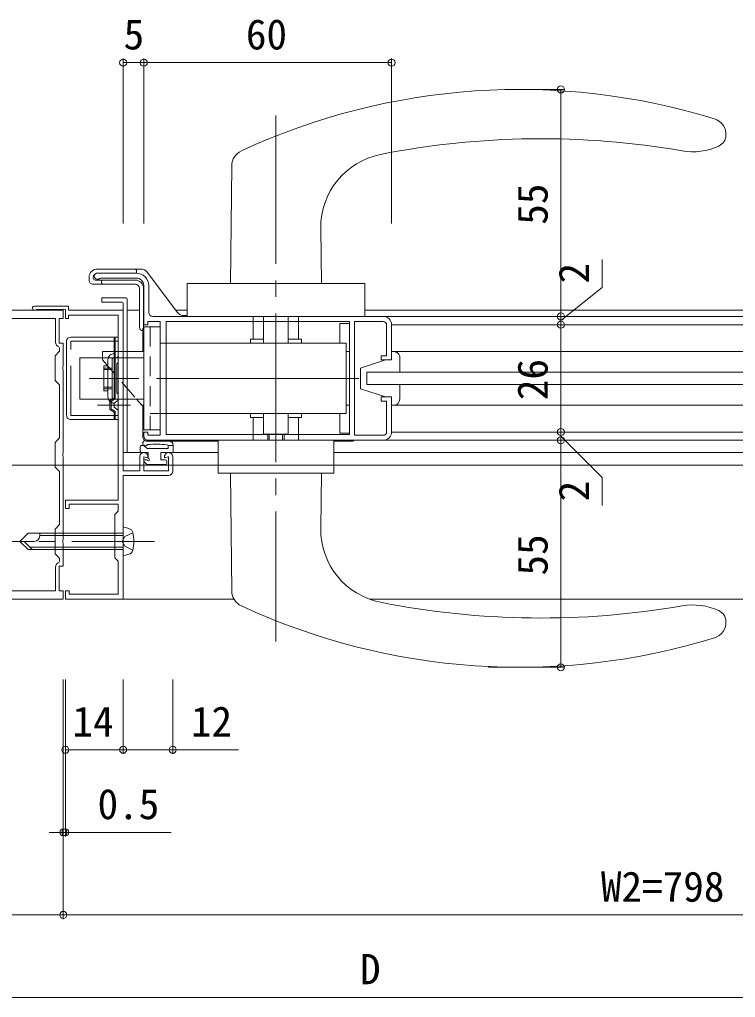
# Model space of a CAD drawing. Units: millimetres, scale not verified. Extents: x -1682 to -296, y -1188 to 1056.
# Drawn here: x -1109.3 to -936, y 261.9 to 498.9 of the extents above; entities that cross this region are included whole.
import ezdxf
from ezdxf.enums import TextEntityAlignment as Align

# ---------------------------------------------------------------- set-up
doc = ezdxf.new("R2010")
doc.units = ezdxf.units.MM
doc.header["$LTSCALE"] = 4
for name, pattern in [('CHAIN1', [8, 5, -1, 1, -1]), ('CHAIN2', [12, 9, -1, 1, -1]), ('DASHED1', [1.8, 1.2, -0.6]), ('DASHED3', [4, 3, -1]), ('DOUBLE_CHAIN2', [12.8, 9, -1, 0.6, -0.6, 0.6, -1])]:
    doc.linetypes.add(name, pattern=pattern)
for name, color, linetype, lineweight in [('0-3_YKK_11', 7, 'Continuous', 9), ('0-4_YKK_12', 2, 'Continuous', 9), ('0-5_YKK_13', 4, 'Continuous', 9), ('0-6_YKK_D', 6, 'Continuous', 9)]:
    doc.layers.add(name, color=color, linetype=linetype, lineweight=lineweight)
doc.styles.add('ＭＳ ゴシック', font='')
doc.styles.get('ＭＳ ゴシック').set_extended_font_data('MS Gothic')

msp = doc.modelspace()

# ---------------------------------------------------------------- linework, layer by layer
at = {"layer": '0-3_YKK_11'}
for p, q in [((-1090.489, 437.447), (-1081.039, 437.447)), ((-1089.754, 436.247), (-1089.964, 436.162)), ((-1081.039, 436.247), (-1089.754, 436.247)), ((-1079.239, 424.947), (-1079.239, 434.447)), ((-1078.039, 434.447), (-1078.039, 427.947)), ((-1105.739, 429.447), (-1097.439, 429.447)), ((-1097.439, 429.447), (-1097.439, 428.447)), ((-1136.239, 428.448), (-1098.739, 428.447)), ((-1105.21, 428.647), (-1105.409, 428.572)), ((-1098.786, 428.647), (-1105.21, 428.647)), ((-1098.612, 428.747), (-1098.786, 428.647)), ((-1098.739, 428.447), (-1098.739, 426.447)), ((-1098.239, 428.647), (-1098.612, 428.747)), ((-1098.239, 426.447), (-1098.239, 428.647)), ((-1097.439, 428.447), (-1084.239, 428.447)), ((-1097.439, 427.247), (-1097.439, 426.447)), ((-1085.439, 427.247), (-1097.439, 427.247)), ((-1085.439, 382.447), (-1085.439, 427.247)), ((-1084.239, 428.447), (-1084.239, 389.547)), ((-1077.039, 426.947), (-1021.239, 426.947)), ((-1100.639, 426.447), (-1134.339, 426.448)), ((-1100.639, 426.447), (-1134.339, 426.448)), ((-1100.639, 420.693), (-1100.639, 426.447)), ((-1099.739, 426.447), (-1099.739, 420.447)), ((-1098.739, 426.447), (-1099.739, 426.447)), ((-1097.439, 426.447), (-1098.239, 426.447)), ((-1078.239, 424.947), (-1079.239, 424.947)), ((-1078.239, 425.747), (-1078.239, 424.947)), ((-1075.239, 425.747), (-1078.239, 425.747)), ((-1075.239, 398.147), (-1075.239, 425.747)), ((-1073.839, 398.347), (-1073.839, 425.747)), ((-1073.839, 425.747), (-1029.439, 425.747)), ((-1073.839, 425.747), (-1029.439, 425.747)), ((-1029.439, 425.747), (-1029.439, 398.347)), ((-1028.239, 425.747), (-1028.239, 398.147)), ((-1021.239, 425.747), (-1028.239, 425.747)), ((-1020.439, 417.447), (-1020.439, 424.947)), ((-1019.239, 424.947), (-1019.239, 416.447)), ((-1099.639, 419.279), (-1099.839, 419.562)), ((-1099.739, 420.447), (-1098.739, 420.447)), ((-1098.739, 420.447), (-1098.739, 414.906)), ((-1100.739, 417.447), (-1099.639, 418.547)), ((-1100.739, 411.447), (-1100.739, 417.447)), ((-1099.639, 418.547), (-1099.639, 419.279)), ((-1021.739, 417.447), (-1020.439, 417.447)), ((-1021.739, 416.447), (-1021.739, 417.447)), ((-1098.739, 414.906), (-1098.859, 414.722)), ((-1098.859, 414.722), (-1098.859, 414.172)), ((-1019.239, 416.447), (-1021.739, 416.447)), ((-1098.859, 414.172), (-1098.739, 413.989)), ((-1098.739, 413.989), (-1098.739, 393.906)), ((-1099.639, 410.347), (-1100.739, 411.447)), ((-1099.639, 397.547), (-1099.639, 410.347)), ((-1021.739, 407.447), (-1019.239, 407.447)), ((-1021.739, 406.447), (-1021.739, 407.447)), ((-1020.439, 406.447), (-1021.739, 406.447)), ((-1020.439, 398.947), (-1020.439, 406.447)), ((-1019.239, 407.447), (-1019.239, 398.947)), ((-1079.239, 398.947), (-1078.239, 398.947)), ((-1079.239, 397.947), (-1079.239, 398.947)), ((-1078.239, 398.947), (-1078.239, 398.147)), ((-1078.239, 398.147), (-1075.239, 398.147)), ((-1029.439, 398.347), (-1073.839, 398.347)), ((-1028.239, 398.147), (-1021.239, 398.147)), ((-1100.739, 396.447), (-1099.639, 397.547)), ((-1100.739, 390.448), (-1100.739, 396.447)), ((-1021.239, 396.947), (-1078.239, 396.947)), ((-1098.739, 393.906), (-1098.859, 393.722)), ((-1098.859, 393.722), (-1098.859, 393.172)), ((-1098.859, 393.172), (-1098.739, 392.989)), ((-1098.739, 392.989), (-1098.739, 372.906)), ((-1080.239, 389.547), (-1080.239, 392.947)), ((-1079.239, 392.947), (-1079.239, 389.547)), ((-1078.239, 392.679), (-1079.239, 392.947)), ((-1078.239, 392.947), (-1078.239, 392.679)), ((-1074.239, 392.679), (-1074.239, 392.947)), ((-1073.239, 392.947), (-1074.239, 392.679)), ((-1073.239, 389.547), (-1073.239, 392.947)), ((-1072.239, 392.947), (-1072.239, 389.447)), ((-1099.639, 389.347), (-1100.739, 390.448)), ((-1099.64, 376.547), (-1099.639, 389.347)), ((-1084.239, 389.547), (-1080.239, 389.547)), ((-1079.239, 389.547), (-1073.239, 389.547)), ((-1084.239, 388.447), (-1084.24, 358.447)), ((-1073.239, 388.447), (-1084.239, 388.447)), ((-1098.24, 380.447), (-1098.239, 382.447)), ((-1098.239, 382.447), (-1085.439, 382.447)), ((-1097.339, 380.447), (-1098.24, 380.447)), ((-1097.339, 381.447), (-1097.339, 380.447)), ((-1085.439, 381.447), (-1097.339, 381.447)), ((-1086.239, 378.947), (-1085.439, 379.747)), ((-1085.439, 379.747), (-1085.439, 381.447)), ((-1086.24, 368.447), (-1086.239, 378.947)), ((-1100.74, 375.447), (-1099.64, 376.547)), ((-1100.74, 369.447), (-1100.74, 375.447)), ((-1098.739, 372.906), (-1098.859, 372.722)), ((-1098.859, 372.722), (-1098.859, 372.173)), ((-1098.859, 372.173), (-1098.739, 371.989)), ((-1098.739, 371.989), (-1098.74, 366.447)), ((-1099.64, 368.347), (-1100.74, 369.447)), ((-1099.84, 367.333), (-1099.64, 367.616)), ((-1099.64, 367.616), (-1099.64, 368.347)), ((-1085.44, 367.647), (-1086.24, 368.447)), ((-1085.44, 359.647), (-1085.44, 367.647)), ((-1100.64, 360.447), (-1100.64, 366.202)), ((-1099.74, 366.447), (-1099.74, 360.447)), ((-1098.74, 366.447), (-1099.74, 366.447)), ((-1134.34, 360.448), (-1100.64, 360.447)), ((-1099.74, 360.447), (-1098.74, 360.447)), ((-1098.74, 360.447), (-1098.74, 358.447)), ((-1098.24, 360.447), (-1097.34, 360.447)), ((-1098.24, 358.447), (-1098.24, 360.447)), ((-1097.34, 360.447), (-1097.34, 359.647)), ((-1098.74, 358.447), (-1136.24, 358.448)), ((-1084.24, 358.447), (-1098.24, 358.447)), ((-1097.34, 359.647), (-1085.44, 359.647))]:
    msp.add_line(p, q, dxfattribs=at)
for centre, radius, start, end in [((-1090.489, 436.697), 0.75, 89.99966, 314.41498), ((-1081.039, 434.447), 3, 359.99968, 89.99965), ((-1081.039, 434.447), 1.8, 359.99968, 89.99965), ((-1105.739, 428.947), 0.5, 89.9996, 311.40924), ((-1077.039, 427.947), 1, 179.99968, 269.99965), ((-1021.239, 424.947), 2, 359.99968, 89.99965), ((-1021.239, 424.947), 0.8, 359.99968, 89.99965), ((-1099.439, 420.693), 1.2, 179.99969, 250.52846), ((-1021.239, 398.947), 2, 269.99968, 359.99965), ((-1021.239, 398.947), 0.8, 269.99968, 359.99965), ((-1078.239, 397.947), 1, 180.00053, 269.99965), ((-1079.239, 392.947), 1, 359.99965, 179.99968), ((-1073.239, 392.947), 1, 359.99965, 179.99968), ((-1073.239, 389.447), 1, 269.99968, 359.99965), ((-1099.44, 366.202), 1.2, 109.47087, 179.99963)]:
    msp.add_arc(centre, radius, start, end, dxfattribs=at)
at = {"layer": '0-4_YKK_12'}
for p, q in [((-1084.239, 389.847), (-1084.239, 428.447)), ((-1080.287, 428.447), (-1083.239, 428.447)), ((-1068.739, 428.447), (-1071.464, 428.447)), ((-826.839, 428.446), (-1025.739, 428.447)), ((-881.239, 426.946), (-1021.239, 426.947)), ((-883.239, 424.946), (-1019.239, 424.947)), ((-1025.239, 413.447), (-1025.239, 410.447)), ((-877.239, 413.446), (-1025.239, 413.447)), ((-1076.133, 411.947), (-1027.145, 411.947)), ((-1025.239, 410.447), (-877.239, 410.446)), ((-883.239, 398.946), (-1019.239, 398.947)), ((-881.239, 396.946), (-1021.239, 396.947)), ((-1078.152, 393.947), (-1084.239, 393.947)), ((-1061.239, 393.947), (-1075.152, 393.947)), ((-828.339, 393.946), (-1033.239, 393.947)), ((-1326.24, 390.948), (-768.74, 390.945)), ((-1084.24, 358.447), (-1084.239, 388.147)), ((-1057.396, 358.447), (-1084.24, 358.447)), ((-819.24, 358.446), (-1024.582, 358.447))]:
    msp.add_line(p, q, dxfattribs=at)
at = {"layer": '0-5_YKK_13', "linetype": 'CHAIN2'}
msp.add_line((-1047.239, 475.672), (-1047.24, 348.223), dxfattribs=at)
at = {"layer": '0-5_YKK_13'}
for p, q in [((-1057.935, 463.482), (-1058.239, 434.947)), ((-1036.239, 434.947), (-1036.382, 448.357)), ((-1090.487, 438.447), (-1079.987, 438.447)), ((-1092.487, 436.447), (-1092.487, 435.747)), ((-1091.487, 436.447), (-1091.487, 436.247)), ((-1090.487, 437.447), (-1080.987, 437.447)), ((-1080.987, 437.947), (-1080.987, 437.447)), ((-1078.389, 437.65), (-1071.086, 427.944)), ((-1091.487, 434.747), (-1081.287, 434.747)), ((-1090.987, 435.747), (-1081.287, 435.747)), ((-1089.487, 435.747), (-1089.487, 435.247)), ((-1080.287, 433.747), (-1080.287, 424.247)), ((-1079.287, 433.747), (-1079.287, 424.347)), ((-1068.739, 434.947), (-1068.739, 426.947)), ((-1068.739, 434.947), (-1025.739, 434.947)), ((-1025.739, 434.947), (-1025.739, 426.947)), ((-1089.439, 431.447), (-1089.439, 430.448)), ((-1083.539, 431.447), (-1089.439, 431.447)), ((-1089.439, 430.448), (-1084.539, 430.447)), ((-1084.239, 430.147), (-1084.239, 393.947)), ((-1083.239, 431.147), (-1083.239, 393.947)), ((-1068.739, 427.147), (-1069.488, 427.147)), ((-1052.739, 426.947), (-1052.739, 421.447)), ((-1050.239, 426.947), (-1050.239, 420.447)), ((-1044.239, 426.947), (-1044.239, 420.447)), ((-1041.739, 426.947), (-1041.739, 421.447)), ((-1079.239, 399.447), (-1079.239, 424.447)), ((-1079.239, 424.447), (-1075.239, 424.447)), ((-1075.239, 424.447), (-1075.239, 399.447)), ((-1029.439, 425.247), (-1031.739, 425.247)), ((-1031.739, 420.447), (-1031.739, 425.247)), ((-1029.439, 425.247), (-1029.439, 398.647)), ((-1085.439, 421.947), (-1096.939, 421.947)), ((-1086.139, 421.947), (-1086.439, 421.647)), ((-1086.139, 421.947), (-1086.439, 421.647)), ((-1086.139, 420.014), (-1086.139, 421.947)), ((-1085.439, 421.947), (-1085.439, 419.65)), ((-1079.487, 423.947), (-1079.487, 418.447)), ((-1097.939, 402.947), (-1097.939, 420.947)), ((-1086.439, 420.947), (-1096.939, 420.947)), ((-1086.439, 420.17), (-1086.439, 421.647)), ((-1086.439, 420.17), (-1086.439, 421.647)), ((-1086.139, 407.009), (-1086.139, 420.947)), ((-1085.439, 419.65), (-1085.439, 404.245)), ((-1030.239, 420.447), (-1075.239, 420.447)), ((-1053.439, 421.447), (-1053.439, 420.447)), ((-1053.439, 421.447), (-1050.239, 421.447)), ((-1044.239, 421.447), (-1041.039, 421.447)), ((-1041.039, 421.447), (-1041.039, 420.447)), ((-1030.239, 420.447), (-1030.239, 403.447)), ((-1089.239, 418.447), (-1079.239, 418.447)), ((-1089.239, 418.447), (-1089.239, 416.947)), ((-1086.439, 417.95), (-1086.439, 418.95)), ((-1086.439, 417.95), (-1086.439, 418.95)), ((-1030.239, 418.447), (-1029.439, 418.447)), ((-1019.239, 418.447), (-883.239, 418.446)), ((-1019.239, 418.447), (-1018.739, 418.447)), ((-1019.239, 416.447), (-1019.239, 418.447)), ((-1094.739, 416.947), (-1094.739, 406.947)), ((-1094.739, 416.947), (-1079.239, 416.947)), ((-1088.939, 408.947), (-1088.939, 414.947)), ((-1087.939, 414.947), (-1088.939, 414.947)), ((-1087.939, 407.447), (-1087.939, 416.447)), ((-1020.739, 416.447), (-1026.739, 414.447)), ((-1020.739, 416.447), (-1019.239, 416.447)), ((-1017.239, 416.947), (-1017.239, 413.447)), ((-1026.739, 409.447), (-1026.739, 414.447)), ((-1017.239, 410.447), (-1017.239, 406.947)), ((-1087.939, 408.947), (-1088.939, 408.947)), ((-1085.739, 408.447), (-1085.439, 408.107)), ((-1020.739, 407.447), (-1026.739, 409.447)), ((-1094.739, 406.947), (-1079.239, 406.947)), ((-1087.439, 404.424), (-1087.439, 406.465)), ((-1087.139, 406.309), (-1086.139, 407.009)), ((-1087.139, 406.309), (-1087.139, 404.58)), ((-1086.439, 405.945), (-1085.439, 406.645)), ((-1086.439, 404.945), (-1086.439, 405.945)), ((-1081.035, 406.947), (-1079.739, 405.447)), ((-1079.739, 405.447), (-1079.239, 405.447)), ((-1079.487, 405.447), (-1079.487, 397.747)), ((-1030.239, 405.447), (-1029.439, 405.447)), ((-1019.239, 407.447), (-1020.739, 407.447)), ((-1019.239, 405.447), (-1019.239, 407.447)), ((-1019.239, 405.447), (-883.239, 405.446)), ((-1018.739, 405.447), (-1019.239, 405.447)), ((-1086.439, 402.947), (-1096.939, 402.947)), ((-1086.439, 403.724), (-1087.439, 404.424)), ((-1086.139, 403.88), (-1087.139, 404.58)), ((-1086.439, 404.945), (-1085.439, 404.245)), ((-1086.439, 402.247), (-1086.439, 403.724)), ((-1086.139, 401.947), (-1086.139, 403.88)), ((-1085.439, 404.245), (-1085.439, 401.947)), ((-1077.739, 403.447), (-1030.239, 403.447)), ((-1053.439, 403.447), (-1053.439, 402.447)), ((-1050.239, 403.447), (-1050.239, 402.947)), ((-1050.239, 402.947), (-1050.239, 398.447)), ((-1044.239, 403.447), (-1044.239, 402.947)), ((-1044.239, 398.447), (-1044.239, 402.947)), ((-1041.039, 403.447), (-1041.039, 402.447)), ((-1031.739, 398.647), (-1031.739, 403.447)), ((-1085.439, 401.947), (-1096.939, 401.947)), ((-1086.439, 402.247), (-1086.139, 401.947)), ((-1086.139, 401.947), (-1086.439, 402.247)), ((-1053.439, 402.447), (-1050.239, 402.447)), ((-1052.739, 402.447), (-1052.739, 396.947)), ((-1044.239, 402.447), (-1041.039, 402.447)), ((-1041.739, 402.447), (-1041.739, 396.947)), ((-1079.239, 399.447), (-1075.239, 399.447)), ((-1050.239, 398.447), (-1044.239, 398.447)), ((-1049.239, 396.947), (-1049.239, 398.447)), ((-1048.859, 396.947), (-1048.859, 398.447)), ((-1045.619, 396.947), (-1045.619, 398.447)), ((-1045.239, 396.947), (-1045.239, 398.447)), ((-1029.439, 398.647), (-1031.739, 398.647)), ((-1078.487, 396.747), (-1061.239, 396.747)), ((-1072.152, 394.247), (-1072.152, 395.781)), ((-1033.239, 388.947), (-1033.239, 396.947)), ((-1033.239, 396.747), (-1028.587, 396.747)), ((-1084.239, 393.947), (-1083.239, 393.947)), ((-1080.152, 394.247), (-1080.152, 395.347)), ((-1079.277, 395.647), (-1079.852, 395.647)), ((-1079.852, 393.947), (-1078.152, 393.947)), ((-1079.065, 395.559), (-1078.54, 395.035)), ((-1073.352, 394.947), (-1078.328, 394.947)), ((-1078.152, 393.947), (-1078.152, 392.497)), ((-1075.152, 393.947), (-1072.452, 393.947)), ((-1075.152, 393.947), (-1075.152, 392.247)), ((-1072.152, 395.647), (-1073.352, 395.647)), ((-1073.352, 394.947), (-1073.352, 395.562)), ((-1079.165, 391.735), (-1078.477, 391.047)), ((-1078.402, 392.247), (-1078.952, 392.247)), ((-1073.953, 391.047), (-1078.477, 391.047)), ((-1073.952, 392.247), (-1075.152, 392.247)), ((-1073.652, 391.947), (-1073.652, 391.347)), ((-1061.239, 388.947), (-1033.239, 388.947)), ((-1057.936, 360.413), (-1058.239, 388.947)), ((-1036.239, 388.947), (-1036.382, 375.537)), ((-1107.24, 374.447), (-1109.239, 372.448)), ((-1084.24, 374.447), (-1107.24, 374.447)), ((-1104.44, 373.781), (-1104.44, 374.447)), ((-1084.24, 375.947), (-1082.833, 375.57)), ((-1084.24, 374.447), (-1084.24, 375.947)), ((-1084.24, 370.447), (-1084.24, 374.447)), ((-1084.24, 370.447), (-1084.24, 374.447)), ((-1109.239, 372.448), (-1105.773, 372.447)), ((-1107.24, 370.447), (-1109.239, 372.448)), ((-1106.24, 370.447), (-1108.24, 372.447)), ((-1084.24, 373.847), (-1104.44, 373.847)), ((-1107.24, 370.447), (-1084.24, 370.447)), ((-1084.24, 371.047), (-1106.84, 371.048)), ((-1084.24, 370.447), (-1084.24, 368.947)), ((-1084.24, 368.947), (-1082.833, 369.324))]:
    msp.add_line(p, q, dxfattribs=at)
at = {"layer": '0-5_YKK_13', "linetype": 'DOUBLE_CHAIN2'}
for p, q in [((-1068.741, 426.944), (-1025.741, 426.944)), ((-1061.241, 396.944), (-1033.241, 396.944))]:
    msp.add_line(p, q, dxfattribs=at)
at = {"layer": '0-5_YKK_13', "linetype": 'DASHED1'}
for p, q in [((-1077.739, 424.447), (-1077.739, 399.447)), ((-1089.239, 416.947), (-1089.239, 416.447)), ((-1089.239, 416.447), (-1081.035, 406.947))]:
    msp.add_line(p, q, dxfattribs=at)
at = {"layer": '0-5_YKK_13', "linetype": 'DASHED3'}
for p, q in [((-1096.939, 402.947), (-1096.939, 420.947)), ((-1085.439, 420.947), (-1086.439, 420.947)), ((-1086.939, 416.447), (-1086.939, 407.447)), ((-1085.939, 416.947), (-1086.439, 416.947)), ((-1086.939, 414.447), (-1088.939, 414.447)), ((-1086.939, 414.097), (-1088.939, 414.097)), ((-1086.939, 409.797), (-1088.939, 409.797)), ((-1086.939, 409.447), (-1088.939, 409.447)), ((-1085.939, 406.947), (-1086.439, 406.947)), ((-1085.439, 402.947), (-1086.439, 402.947)), ((-1081.888, 374.547), (-1083.836, 373.597)), ((-1083.836, 373.597), (-1084.447, 372.447)), ((-1083.836, 371.297), (-1084.447, 372.447)), ((-1081.888, 370.347), (-1083.836, 371.297))]:
    msp.add_line(p, q, dxfattribs=at)
at = {"layer": '0-5_YKK_13', "linetype": 'CHAIN1'}
for p, q in [((-1080.439, 411.947), (-1092.439, 411.947)), ((-1082.439, 405.45), (-1090.439, 405.45)), ((-1076.64, 372.447), (-1114.239, 372.448))]:
    msp.add_line(p, q, dxfattribs=at)
at = {"layer": '0-5_YKK_13'}
for points in [[(-1086.439, 420.947), (-1086.439, 407.166), (-1087.439, 406.465)], [(-1085.439, 415.787), (-1085.739, 415.447), (-1085.739, 408.447)], [(-1061.239, 388.947), (-1061.239, 396.947), (-1033.239, 396.947)]]:
    msp.add_lwpolyline(points, dxfattribs=at)
for centre, radius, start, end in [((-988.24, 321.947), 160, 72.84904, 114.90578), ((-942.237, 471.01), 4, 356.38022, 72.84904), ((-983.031, 270.015), 200, 80.15193, 101.20049), ((-941.239, 470.947), 3, 294.72363, 356.38022), ((-1053.936, 463.439), 4, 114.90578, 179.39015), ((-946.258, 481.847), 15, 260.15193, 294.72363), ((-1018.383, 448.548), 18, 101.20049, 180.60918), ((-1090.487, 436.447), 2, 89.99966, 179.99966), ((-1081.487, 437.947), 0.5, 359.99966, 89.99966), ((-1079.987, 436.447), 2, 36.96342, 89.99966), ((-1090.487, 436.447), 1, 89.99966, 179.99966), ((-1090.987, 436.247), 0.5, 179.99966, 269.99966), ((-1091.487, 435.747), 1, 179.99966, 269.99966), ((-1088.987, 435.247), 0.5, 179.99966, 269.99966), ((-1081.287, 433.747), 2, 359.99966, 89.99966), ((-1081.287, 433.747), 1, 359.99966, 89.99966), ((-1083.539, 431.147), 0.3, 359.99966, 89.99966), ((-1084.539, 430.147), 0.3, 359.99966, 89.99966), ((-1069.488, 429.147), 2, 216.96342, 269.99966), ((-1079.487, 424.247), 0.8, 179.99966, 269.99966), ((-1078.987, 423.947), 0.5, 126.86957, 179.99966), ((-1096.939, 420.947), 1, 89.99966, 179.99966), ((-1086.439, 416.447), 1.5, 131.80998, 179.99966), ((-1086.439, 416.447), 1.5, 89.99966, 131.80998), ((-1018.739, 416.947), 1.5, 0, 90.00058), ((-1086.439, 407.447), 1.5, 179.99966, 228.18935), ((-1018.739, 406.947), 1.5, 270, 0), ((-1096.939, 402.947), 1, 179.99966, 269.99966), ((-1078.487, 397.747), 1, 179.99966, 269.99966), ((-1078.885, 396.19), 0.6, 103.49968, 321.05951), ((-1076.029, 371.042), 25.906, 83.36884, 96.64113), ((-1078.185, 395.625), 0.3, 100.69193, 141.05951), ((-1076.227, 372.904), 23.103, 83.51711, 94.99863), ((-1073.652, 395.562), 0.3, 359.99966, 83.51711), ((-1073.152, 395.781), 1, 359.99966, 83.36884), ((-1028.587, 397.047), 0.3, 269.99966, 340.52834), ((-1079.852, 395.347), 0.3, 89.99966, 179.99966), ((-1079.852, 394.247), 0.3, 179.99966, 269.99966), ((-1079.277, 395.347), 0.3, 44.99966, 89.99966), ((-1078.328, 395.247), 0.3, 224.99966, 269.99966), ((-1072.452, 394.247), 0.3, 269.99966, 359.99966), ((-1078.952, 391.947), 0.3, 89.99966, 224.99966), ((-1078.152, 392.247), 0.25, 179.99966, 89.99966), ((-1073.953, 391.347), 0.3, 269.99966, 359.99966), ((-1073.952, 391.947), 0.3, 359.99966, 89.99966), ((-1083.169, 374.315), 1.3, 14.03496, 74.99966), ((-1090.64, 372.447), 9, 345.96437, 14.03496), ((-1018.383, 375.346), 18, 179.39015, 258.79884), ((-1105.773, 373.781), 1.333, 269.99966, 359.99966), ((-1083.169, 370.58), 1.3, 284.99966, 345.96437), ((-1053.936, 360.455), 4, 180.60916, 245.09355), ((-988.239, 501.947), 160, 245.09355, 287.15028), ((-983.029, 553.879), 200, 258.79884, 279.8474), ((-946.259, 342.047), 15, 65.2757, 99.8474), ((-941.24, 352.946), 3, 3.61911, 65.2757), ((-942.238, 352.883), 4, 287.15028, 3.61911)]:
    msp.add_arc(centre, radius, start, end, dxfattribs=at)
at = {"layer": '0-5_YKK_13', "linetype": 'DASHED3'}
for centre, radius, start, end in [((-1085.939, 417.447), 0.5, 269.99966, 339.45709), ((-1086.439, 416.447), 0.5, 89.99966, 179.99966), ((-1086.439, 407.447), 1.5, 228.18935, 269.99966), ((-1086.439, 407.447), 0.5, 179.99966, 269.99966), ((-1085.939, 406.447), 0.5, 20.54224, 89.99966)]:
    msp.add_arc(centre, radius, start, end, dxfattribs=at)
at = {"layer": '0-6_YKK_D'}
for p, q in [((-1084.239, 449.447), (-1084.239, 489.447)), ((-1084.239, 488.447), (-1079.239, 488.447)), ((-1079.239, 449.447), (-1079.239, 489.447)), ((-1079.239, 449.447), (-1079.239, 489.447)), ((-1079.239, 488.447), (-1019.239, 488.447)), ((-1019.239, 449.447), (-1019.239, 489.447)), ((-987.239, 481.947), (-977.239, 481.947)), ((-978.239, 481.947), (-978.239, 426.947)), ((-968.239, 433.947), (-968.239, 440.747)), ((-978.239, 425.947), (-968.239, 433.947)), ((-1016.239, 426.947), (-977.239, 426.947)), ((-1016.239, 426.947), (-977.239, 426.947)), ((-978.239, 426.947), (-978.239, 424.947)), ((-1016.239, 424.947), (-977.239, 424.947)), ((-1016.239, 424.947), (-977.239, 424.947)), ((-978.239, 424.947), (-978.239, 398.947)), ((-978.239, 398.947), (-978.239, 402.347)), ((-1016.239, 398.947), (-977.239, 398.947)), ((-1016.239, 398.947), (-977.239, 398.947)), ((-978.239, 398.947), (-978.239, 396.947)), ((-978.239, 398.947), (-978.239, 396.947)), ((-1016.239, 396.947), (-977.239, 396.947)), ((-1016.239, 396.947), (-977.239, 396.947)), ((-978.239, 396.947), (-978.24, 341.947)), ((-978.239, 397.947), (-968.239, 387.947)), ((-978.239, 396.947), (-978.239, 393.547)), ((-968.239, 387.947), (-968.239, 381.147)), ((-995.74, 341.947), (-977.24, 341.947)), ((-1098.74, 338.947), (-1098.74, 300.946)), ((-1098.74, 338.947), (-1098.74, 280.946)), ((-1098.74, 338.947), (-1098.74, 280.946)), ((-1098.24, 338.947), (-1098.24, 300.946)), ((-1098.24, 338.947), (-1098.24, 320.947)), ((-1084.24, 338.947), (-1084.24, 320.947)), ((-1084.24, 338.947), (-1084.24, 320.947)), ((-1072.24, 338.947), (-1072.24, 320.947)), ((-1084.24, 321.947), (-1098.24, 321.947)), ((-1084.24, 321.947), (-1072.24, 321.947)), ((-1072.24, 321.947), (-1056.28, 321.947)), ((-1098.74, 301.945), (-1102.14, 301.945)), ((-1136.24, 281.946), (-1098.74, 281.946)), ((-804.74, 281.944), (-1098.74, 281.946)), ((-1264.74, 261.945), (-784.239, 261.945))]:
    msp.add_line(p, q, dxfattribs=at)
msp.add_lwpolyline([(-1098.74, 301.945), (-1098.24, 301.945), (-1072.64, 301.945)], dxfattribs=at)
for centre in [(-1084.239, 488.447), (-1079.239, 488.447), (-1079.239, 488.447), (-1019.239, 488.447), (-978.239, 481.947), (-978.239, 426.947), (-978.239, 426.947), (-978.239, 424.947), (-978.239, 424.947), (-978.239, 398.947), (-978.239, 398.947), (-978.239, 396.947), (-978.239, 396.947), (-978.24, 341.947), (-1098.24, 321.947), (-1084.24, 321.947), (-1084.24, 321.947), (-1072.24, 321.947), (-1098.74, 301.945), (-1098.24, 301.945), (-1098.74, 281.946), (-1098.74, 281.946)]:
    msp.add_circle(centre, 0.85, dxfattribs=at)

# ---------------------------------------------------------------- texts
at = {"layer": '0-6_YKK_D', "color": 4, "style": 'ＭＳ ゴシック'}
for s, p in [('5', (-1084.139, 489.447)), ('60', (-1054.519, 489.447)), ('0.5', (-1090.44, 302.946)), ('W2=798', (-968.54, 282.945)), ('D', (-1026.89, 262.945))]:
    msp.add_text(s, height=7.331, dxfattribs=at).set_placement(p, align=Align.BOTTOM_LEFT)
for s, rotation, p in [('55', 90, (-979.239, 449.167)), ('2', 89.999, (-969.239, 434.947)), ('26', 90, (-979.239, 406.667)), ('2', 89.999, (-969.239, 382.147)), ('55', 90, (-979.24, 364.167)), ('14', 359.999, (-1096.52, 322.947)), ('12', 359.999, (-1067.84, 322.947))]:
    msp.add_text(s, height=7.331, rotation=rotation, dxfattribs=at).set_placement(p, align=Align.BOTTOM_LEFT)

doc.saveas('drawing.dxf')
